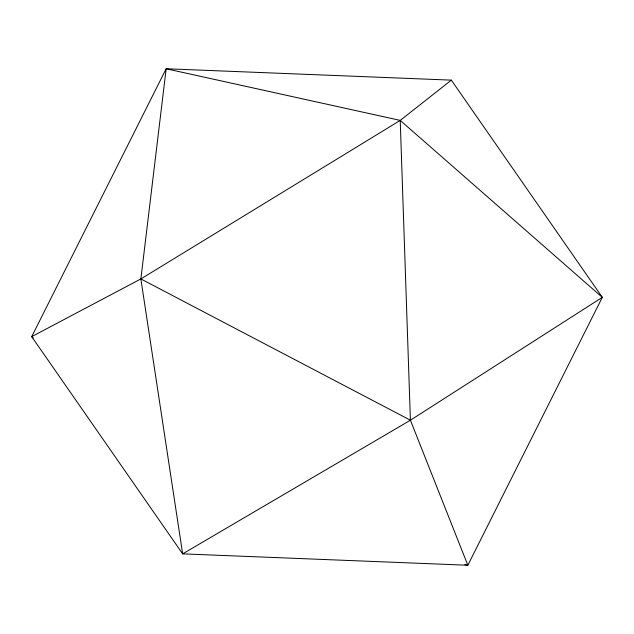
<?xml version="1.0" encoding="UTF-8"?>
<svg xmlns="http://www.w3.org/2000/svg" width="634" height="634" viewBox="0 0 634 634"><rect width="100%" height="100%" fill="white"/><g stroke="black" fill="none" stroke-linecap="round" stroke-linejoin="round"><path stroke-width="0.95" d="M33.182 337.954L31.7 336.654L140.867 278.936L166.163 68.757L451.345 80.138L602.3 297.346L467.837 565.243L182.655 553.862L31.7 336.654L166.163 68.757L400.22 120.397L602.3 297.346L410.412 420.215L182.655 553.862L140.867 278.936L400.22 120.397L451.345 80.138M464.936 564.609L467.837 565.243L410.412 420.215L400.22 120.397M140.867 278.936L410.412 420.215"/></g></svg>
